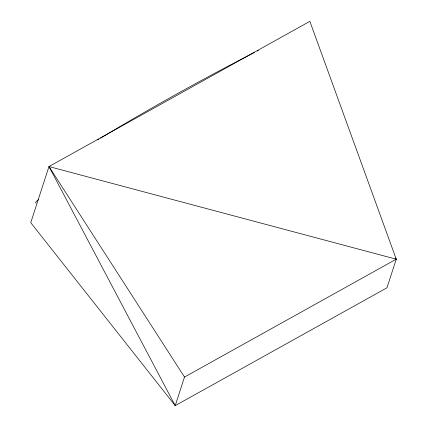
<?xml version="1.0" encoding="UTF-8"?>
<svg xmlns="http://www.w3.org/2000/svg" width="427" height="427" viewBox="0 0 427 427"><rect width="100%" height="100%" fill="white"/><g stroke="black" fill="none" stroke-linecap="round" stroke-linejoin="round"><path stroke-width="0.64" d="M396.256 259.189L48.988 166.551L30.744 222.664L175.214 405.65L386.963 287.787L396.256 259.189L309.858 21.35L48.988 166.551L175.214 405.65L184.507 377.052L396.256 259.189L395.589 258.036M97.602 139.896L98.733 139.223M100.425 138.209C150.726 107.94 202.04 79.369 254.262 52.558M257.198 51.043L258.367 50.434M48.988 166.551L184.507 377.052M36.124 203.028A7.104 1.34 -31.5 0 1 38.724 199.51"/></g></svg>
